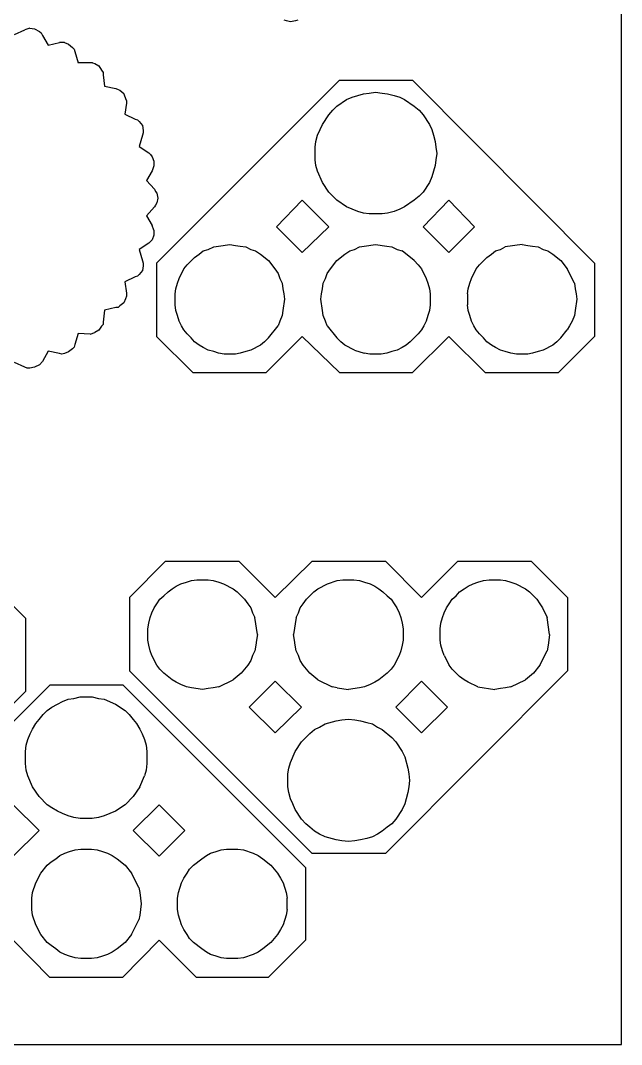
# Model space of a CAD drawing. Extents: x -1891 to 1891, y -1891 to 1891.
# Drawn here: x 1259 to 1891, y -1891 to -814 of the extents above; entities that cross this region are included whole.
import ezdxf

# ---------------------------------------------------------------- set-up
doc = ezdxf.new("R2010")
doc.units = 0
doc.header["$MEASUREMENT"] = 0
doc.layers.get('0').update_dxf_attribs({"linetype": 'CONTINUOUS'})

msp = doc.modelspace()

# ---------------------------------------------------------------- linework, layer by layer
for p, q in [((1891.00968, -1891.00968), (1891.00968, 1891.00968)), ((1538.796348, -814.910232), (1536.256344, -814.063572)), ((1543.029684, -815.756904), (1538.796348, -814.910232)), ((1548.10968, -814.910232), (1543.029684, -815.756904)), ((1550.649684, -814.063572), (1548.10968, -814.910232)), ((1252.623012, -829.303572), (1263.629676, -824.223576)), ((1268.709684, -822.530232), (1263.629676, -824.223576)), ((1268.709684, -822.530232), (1273.78968, -823.376904)), ((1273.78968, -823.376904), (1278.869676, -825.916908)), ((1278.869676, -825.916908), (1280.563008, -827.61024)), ((1280.563008, -827.61024), (1282.256352, -830.150232)), ((1282.256352, -830.150232), (1288.183008, -840.310236)), ((1288.183008, -840.310236), (1300.036344, -837.770232)), ((1305.116352, -837.770232), (1300.036344, -837.770232)), ((1305.116352, -837.770232), (1309.349676, -839.463576)), ((1309.349676, -839.463576), (1313.583012, -842.85024)), ((1313.583012, -842.85024), (1315.276344, -844.543572)), ((1315.276344, -844.543572), (1316.123016, -847.083576)), ((1316.123016, -847.083576), (1319.50968, -858.9369)), ((1334.74968, -858.9369), (1319.50968, -858.9369)), ((1334.74968, -858.9369), (1337.289684, -859.783572)), ((1337.289684, -859.783572), (1341.523008, -862.323576)), ((1341.523008, -862.323576), (1344.063012, -866.5569)), ((1344.063012, -866.5569), (1345.756344, -869.096904)), ((1345.756344, -869.096904), (1345.756344, -871.636908)), ((1345.756344, -871.636908), (1347.449676, -883.490232)), ((1402.091344, -1069.501908), (1594.284676, -877.308576)), ((1594.284676, -877.308576), (1671.331348, -877.308576)), ((1671.331348, -877.308576), (1862.678008, -1069.501908)), ((1347.449676, -883.490232), (1359.303012, -886.030236)), ((1359.303012, -886.030236), (1361.843016, -886.876908)), ((1361.843016, -886.876908), (1363.536348, -887.723568)), ((1363.536348, -887.723568), (1367.769684, -891.110232)), ((1370.309676, -898.730232), (1367.769684, -891.110232)), ((1607.831344, -895.088568), (1619.68468, -891.701904)), ((1619.68468, -891.701904), (1625.611348, -890.855232)), ((1625.611348, -890.855232), (1632.384676, -890.008572)), ((1632.384676, -890.008572), (1639.158016, -890.855232)), ((1639.158016, -890.855232), (1645.084684, -891.701904)), ((1645.084684, -891.701904), (1651.858012, -893.395236)), ((1651.858012, -893.395236), (1657.78468, -895.088568)), ((1370.309676, -901.270236), (1368.616344, -913.123572)), ((1370.309676, -898.730232), (1370.309676, -901.270236)), ((1591.744684, -904.4019), (1601.904676, -897.628572)), ((1601.904676, -897.628572), (1607.831344, -895.088568)), ((1657.78468, -895.088568), (1662.864676, -897.628572)), ((1662.864676, -897.628572), (1673.02468, -904.4019)), ((1368.616344, -913.123572), (1379.623008, -918.203568)), ((1576.504684, -923.875236), (1583.278012, -913.715232)), ((1583.278012, -913.715232), (1587.511348, -908.635236)), ((1587.511348, -908.635236), (1591.744684, -904.4019)), ((1673.02468, -904.4019), (1678.104676, -908.635236)), ((1678.104676, -908.635236), (1682.338012, -913.715232)), ((1682.338012, -913.715232), (1689.111352, -923.875236)), ((1379.623008, -918.203568), (1382.163012, -919.05024)), ((1382.163012, -919.05024), (1383.856344, -920.743572)), ((1383.856344, -920.743572), (1387.243008, -924.976908)), ((1387.243008, -924.976908), (1388.08968, -930.056904)), ((1573.96468, -928.955232), (1576.504684, -923.875236)), ((1689.111352, -923.875236), (1691.651344, -928.955232)), ((1387.243008, -935.1369), (1383.856344, -946.990236)), ((1388.08968, -932.596908), (1387.243008, -935.1369)), ((1388.08968, -930.056904), (1388.08968, -932.596908)), ((1569.731344, -941.65524), (1571.424676, -934.8819)), ((1571.424676, -934.8819), (1573.96468, -928.955232)), ((1691.651344, -928.955232), (1693.344676, -934.8819)), ((1693.344676, -934.8819), (1695.038008, -941.65524)), ((1383.856344, -946.990236), (1394.016348, -953.763576)), ((1568.884684, -947.581908), (1569.731344, -941.65524)), ((1695.038008, -941.65524), (1695.88468, -947.581908)), ((1394.016348, -953.763576), (1395.70968, -955.456908)), ((1395.70968, -955.456908), (1397.403012, -957.9969)), ((1397.403012, -957.9969), (1399.096344, -962.230236)), ((1568.884684, -961.128576), (1568.884684, -947.581908)), ((1695.88468, -947.581908), (1696.731352, -954.355236)), ((1696.731352, -954.355236), (1695.88468, -961.128576)), ((1399.096344, -967.310232), (1397.403012, -972.39024)), ((1399.096344, -962.230236), (1399.096344, -967.310232)), ((1569.731344, -967.055232), (1568.884684, -961.128576)), ((1571.424676, -972.9819), (1569.731344, -967.055232)), ((1695.038008, -967.055232), (1691.651344, -978.908568)), ((1695.88468, -961.128576), (1695.038008, -967.055232)), ((1397.403012, -972.39024), (1391.476344, -982.550232)), ((1576.504684, -984.835236), (1571.424676, -972.9819)), ((1691.651344, -978.908568), (1689.111352, -984.835236)), ((1391.476344, -982.550232), (1399.943016, -991.863576)), ((1583.278012, -994.99524), (1576.504684, -984.835236)), ((1689.111352, -984.835236), (1682.338012, -994.99524)), ((1399.943016, -991.863576), (1400.789676, -994.403568)), ((1400.789676, -994.403568), (1402.483008, -996.0969)), ((1402.483008, -996.0969), (1403.32968, -1001.176908)), ((1591.744684, -1003.4619), (1583.278012, -994.99524)), ((1678.104676, -999.228576), (1673.02468, -1003.4619)), ((1682.338012, -994.99524), (1678.104676, -999.228576)), ((1399.943016, -1010.49024), (1391.476344, -1019.803572)), ((1400.789676, -1008.796908), (1399.943016, -1010.49024)), ((1402.483008, -1006.256904), (1400.789676, -1008.796908)), ((1403.32968, -1001.176908), (1402.483008, -1006.256904)), ((1555.338016, -1003.4619), (1528.24468, -1031.401908)), ((1583.278012, -1031.401908), (1555.338016, -1003.4619)), ((1601.904676, -1010.23524), (1591.744684, -1003.4619)), ((1613.758012, -1015.315236), (1601.904676, -1010.23524)), ((1662.864676, -1010.23524), (1657.78468, -1012.775232)), ((1673.02468, -1003.4619), (1662.864676, -1010.23524)), ((1709.431348, -1003.4619), (1682.338012, -1031.401908)), ((1736.524684, -1031.401908), (1709.431348, -1003.4619)), ((1391.476344, -1019.803572), (1397.403012, -1029.963576)), ((1619.68468, -1017.008568), (1613.758012, -1015.315236)), ((1625.611348, -1017.85524), (1619.68468, -1017.008568)), ((1639.158016, -1017.85524), (1625.611348, -1017.85524)), ((1645.084684, -1017.008568), (1639.158016, -1017.85524)), ((1651.858012, -1015.315236), (1645.084684, -1017.008568)), ((1657.78468, -1012.775232), (1651.858012, -1015.315236)), ((1399.096344, -1035.043572), (1397.403012, -1029.963576)), ((1528.24468, -1031.401908), (1555.338016, -1058.495232)), ((1555.338016, -1058.495232), (1583.278012, -1031.401908)), ((1682.338012, -1031.401908), (1709.431348, -1058.495232)), ((1709.431348, -1058.495232), (1736.524684, -1031.401908)), ((1399.096344, -1040.123568), (1397.403012, -1045.203576)), ((1399.096344, -1035.043572), (1399.096344, -1040.123568)), ((1394.016348, -1048.59024), (1383.856344, -1055.363568)), ((1394.016348, -1048.59024), (1397.403012, -1045.203576)), ((1456.278016, -1055.108568), (1462.204684, -1052.568576)), ((1462.204684, -1052.568576), (1467.28468, -1051.721904)), ((1467.28468, -1051.721904), (1479.138016, -1050.028572)), ((1479.138016, -1050.028572), (1485.064684, -1050.875232)), ((1485.064684, -1050.875232), (1490.14468, -1051.721904)), ((1490.14468, -1051.721904), (1496.071348, -1052.568576)), ((1496.071348, -1052.568576), (1501.151344, -1055.108568)), ((1610.371348, -1055.108568), (1615.451344, -1052.568576)), ((1615.451344, -1052.568576), (1620.531352, -1051.721904)), ((1620.531352, -1051.721904), (1632.384676, -1050.028572)), ((1632.384676, -1050.028572), (1644.238012, -1051.721904)), ((1644.238012, -1051.721904), (1649.318008, -1052.568576)), ((1649.318008, -1052.568576), (1655.244676, -1055.108568)), ((1763.618008, -1055.108568), (1768.698016, -1052.568576)), ((1786.478008, -1050.028572), (1768.698016, -1052.568576)), ((1786.478008, -1050.028572), (1792.404676, -1050.875232)), ((1792.404676, -1050.875232), (1797.484684, -1051.721904)), ((1797.484684, -1051.721904), (1803.411352, -1052.568576)), ((1803.411352, -1052.568576), (1808.491348, -1055.108568)), ((1383.856344, -1055.363568), (1387.243008, -1067.216904)), ((1434.264676, -1071.19524), (1441.884676, -1063.57524)), ((1441.884676, -1063.57524), (1446.964684, -1060.188576)), ((1446.964684, -1060.188576), (1451.198008, -1056.8019)), ((1451.198008, -1056.8019), (1456.278016, -1055.108568)), ((1501.151344, -1055.108568), (1506.231352, -1056.8019)), ((1506.231352, -1056.8019), (1511.311348, -1060.188576)), ((1511.311348, -1060.188576), (1519.778008, -1066.961904)), ((1591.744684, -1066.961904), (1600.211344, -1060.188576)), ((1600.211344, -1060.188576), (1605.291352, -1056.8019)), ((1605.291352, -1056.8019), (1610.371348, -1055.108568)), ((1655.244676, -1055.108568), (1660.324684, -1056.8019)), ((1673.02468, -1066.961904), (1660.324684, -1056.8019)), ((1741.60468, -1071.19524), (1749.22468, -1063.57524)), ((1749.22468, -1063.57524), (1754.304676, -1060.188576)), ((1754.304676, -1060.188576), (1758.538012, -1056.8019)), ((1758.538012, -1056.8019), (1763.618008, -1055.108568)), ((1808.491348, -1055.108568), (1813.571344, -1056.8019)), ((1813.571344, -1056.8019), (1818.651352, -1060.188576)), ((1818.651352, -1060.188576), (1827.118012, -1066.961904)), ((1387.243008, -1067.216904), (1388.08968, -1069.756908)), ((1388.08968, -1072.2969), (1387.243008, -1077.376908)), ((1388.08968, -1069.756908), (1388.08968, -1072.2969)), ((1402.091344, -1069.501908), (1402.091344, -1146.53502)), ((1425.798016, -1085.588568), (1430.878012, -1075.428576)), ((1430.878012, -1075.428576), (1434.264676, -1071.19524)), ((1519.778008, -1066.961904), (1526.551348, -1075.428576)), ((1526.551348, -1075.428576), (1529.938012, -1080.508572)), ((1581.58468, -1080.508572), (1584.971344, -1075.428576)), ((1584.971344, -1075.428576), (1591.744684, -1066.961904)), ((1673.02468, -1066.961904), (1677.258016, -1071.19524)), ((1677.258016, -1071.19524), (1680.64468, -1075.428576)), ((1680.64468, -1075.428576), (1685.724676, -1085.588568)), ((1733.138008, -1085.588568), (1738.218016, -1075.428576)), ((1738.218016, -1075.428576), (1741.60468, -1071.19524)), ((1827.118012, -1066.961904), (1833.891352, -1075.428576)), ((1841.511352, -1090.668576), (1833.891352, -1075.428576)), ((1862.678008, -1069.501908), (1862.678008, -1146.53502)), ((1379.623008, -1084.150236), (1368.616344, -1089.230232)), ((1382.163012, -1083.303576), (1379.623008, -1084.150236)), ((1383.856344, -1081.610232), (1382.163012, -1083.303576)), ((1387.243008, -1077.376908), (1383.856344, -1081.610232)), ((1424.104684, -1090.668576), (1425.798016, -1085.588568)), ((1529.938012, -1080.508572), (1531.631344, -1085.588568)), ((1531.631344, -1085.588568), (1534.171348, -1090.668576)), ((1577.351344, -1090.668576), (1579.891348, -1085.588568)), ((1579.891348, -1085.588568), (1581.58468, -1080.508572)), ((1685.724676, -1085.588568), (1687.418008, -1090.668576)), ((1731.444676, -1090.668576), (1733.138008, -1085.588568)), ((1368.616344, -1089.230232), (1370.309676, -1101.083568)), ((1421.56468, -1101.67524), (1422.411352, -1096.595232)), ((1422.411352, -1096.595232), (1424.104684, -1090.668576)), ((1534.171348, -1090.668576), (1535.018008, -1096.595232)), ((1535.018008, -1096.595232), (1535.86468, -1101.67524)), ((1575.658012, -1101.67524), (1576.504684, -1096.595232)), ((1576.504684, -1096.595232), (1577.351344, -1090.668576)), ((1687.418008, -1090.668576), (1689.111352, -1096.595232)), ((1689.111352, -1096.595232), (1689.958012, -1101.67524)), ((1728.904684, -1101.67524), (1729.751344, -1096.595232)), ((1729.751344, -1096.595232), (1731.444676, -1090.668576)), ((1841.511352, -1090.668576), (1842.358012, -1096.595232)), ((1842.358012, -1096.595232), (1843.204684, -1101.67524)), ((1369.463016, -1107.010236), (1367.769684, -1111.243572)), ((1370.309676, -1104.470232), (1369.463016, -1107.010236)), ((1370.309676, -1101.083568), (1370.309676, -1104.470232)), ((1421.56468, -1113.528576), (1421.56468, -1101.67524)), ((1536.711352, -1107.601908), (1535.018008, -1119.455232)), ((1535.86468, -1101.67524), (1536.711352, -1107.601908)), ((1574.811352, -1107.601908), (1575.658012, -1101.67524)), ((1576.504684, -1119.455232), (1574.811352, -1107.601908)), ((1689.958012, -1101.67524), (1689.958012, -1113.528576)), ((1728.904684, -1101.67524), (1728.904684, -1113.528576)), ((1844.051344, -1107.601908), (1842.358012, -1119.455232)), ((1843.204684, -1101.67524), (1844.051344, -1107.601908)), ((1347.449676, -1118.863572), (1345.756344, -1131.563568)), ((1359.303012, -1116.323568), (1347.449676, -1118.863572)), ((1361.843016, -1116.323568), (1359.303012, -1116.323568)), ((1363.536348, -1114.630236), (1361.843016, -1116.323568)), ((1367.769684, -1111.243572), (1363.536348, -1114.630236)), ((1422.411352, -1119.455232), (1421.56468, -1113.528576)), ((1424.104684, -1124.521692), (1422.411352, -1119.455232)), ((1535.018008, -1119.455232), (1534.171348, -1124.521692)), ((1577.351344, -1124.521692), (1576.504684, -1119.455232)), ((1689.111352, -1119.455232), (1687.418008, -1124.521692)), ((1689.958012, -1113.528576), (1689.111352, -1119.455232)), ((1729.751344, -1119.455232), (1728.904684, -1113.528576)), ((1731.444676, -1124.521692), (1729.751344, -1119.455232)), ((1842.358012, -1119.455232), (1841.511352, -1124.521692)), ((1425.798016, -1130.44836), (1424.104684, -1124.521692)), ((1534.171348, -1124.521692), (1531.631344, -1130.44836)), ((1579.891348, -1130.44836), (1577.351344, -1124.521692)), ((1687.418008, -1124.521692), (1685.724676, -1130.44836)), ((1733.138008, -1130.44836), (1731.444676, -1124.521692)), ((1841.511352, -1124.521692), (1838.971348, -1130.44836)), ((1341.523008, -1140.03024), (1337.289684, -1142.570232)), ((1344.063012, -1135.796904), (1341.523008, -1140.03024)), ((1345.756344, -1134.103572), (1344.063012, -1135.796904)), ((1345.756344, -1131.563568), (1345.756344, -1134.103572)), ((1428.338008, -1135.528356), (1425.798016, -1130.44836)), ((1430.878012, -1139.761692), (1428.338008, -1135.528356)), ((1434.264676, -1143.995028), (1430.878012, -1139.761692)), ((1519.778008, -1148.228352), (1529.938012, -1135.528356)), ((1531.631344, -1130.44836), (1529.938012, -1135.528356)), ((1581.58468, -1135.528356), (1579.891348, -1130.44836)), ((1581.58468, -1135.528356), (1591.744684, -1148.228352)), ((1680.64468, -1139.761692), (1677.258016, -1143.995028)), ((1683.184684, -1135.528356), (1680.64468, -1139.761692)), ((1685.724676, -1130.44836), (1683.184684, -1135.528356)), ((1735.678012, -1135.528356), (1733.138008, -1130.44836)), ((1738.218016, -1139.761692), (1735.678012, -1135.528356)), ((1741.60468, -1143.995028), (1738.218016, -1139.761692)), ((1827.118012, -1148.228352), (1833.891352, -1139.761692)), ((1836.431344, -1135.528356), (1833.891352, -1139.761692)), ((1838.971348, -1130.44836), (1836.431344, -1135.528356)), ((1319.50968, -1143.416904), (1316.123016, -1155.27024)), ((1332.209676, -1144.263576), (1319.50968, -1143.416904)), ((1332.209676, -1144.263576), (1337.289684, -1142.570232)), ((1440.191344, -1184.63502), (1402.091344, -1146.53502)), ((1438.498012, -1148.228352), (1434.264676, -1143.995028)), ((1441.884676, -1152.461688), (1438.498012, -1148.228352)), ((1519.778008, -1148.228352), (1515.544684, -1152.461688)), ((1555.338016, -1146.53502), (1517.238016, -1184.63502)), ((1594.284676, -1184.63502), (1555.338016, -1146.53502)), ((1595.978008, -1152.461688), (1591.744684, -1148.228352)), ((1677.258016, -1143.995028), (1668.791344, -1152.461688)), ((1709.431348, -1146.53502), (1671.331348, -1184.63502)), ((1747.531348, -1184.63502), (1709.431348, -1146.53502)), ((1745.838016, -1148.228352), (1741.60468, -1143.995028)), ((1749.22468, -1152.461688), (1745.838016, -1148.228352)), ((1827.118012, -1148.228352), (1822.884676, -1152.461688)), ((1862.678008, -1146.53502), (1824.578008, -1184.63502)), ((1288.183008, -1162.043568), (1282.256352, -1173.050232)), ((1300.036344, -1164.583572), (1288.183008, -1162.043568)), ((1313.583012, -1159.503576), (1309.349676, -1162.89024)), ((1315.276344, -1157.810232), (1313.583012, -1159.503576)), ((1316.123016, -1155.27024), (1315.276344, -1157.810232)), ((1446.964684, -1155.848352), (1441.884676, -1152.461688)), ((1451.198008, -1158.388356), (1446.964684, -1155.848352)), ((1456.278016, -1160.92836), (1451.198008, -1158.388356)), ((1462.204684, -1162.621692), (1456.278016, -1160.92836)), ((1467.28468, -1164.315024), (1462.204684, -1162.621692)), ((1496.071348, -1162.621692), (1490.14468, -1164.315024)), ((1501.151344, -1160.92836), (1496.071348, -1162.621692)), ((1511.311348, -1155.848352), (1501.151344, -1160.92836)), ((1515.544684, -1152.461688), (1511.311348, -1155.848352)), ((1600.211344, -1155.848352), (1595.978008, -1152.461688)), ((1610.371348, -1160.92836), (1600.211344, -1155.848352)), ((1610.371348, -1160.92836), (1620.531352, -1164.315024)), ((1649.318008, -1162.621692), (1644.238012, -1164.315024)), ((1655.244676, -1160.92836), (1649.318008, -1162.621692)), ((1660.324684, -1158.388356), (1655.244676, -1160.92836)), ((1664.558008, -1155.848352), (1660.324684, -1158.388356)), ((1668.791344, -1152.461688), (1664.558008, -1155.848352)), ((1754.304676, -1155.848352), (1749.22468, -1152.461688)), ((1758.538012, -1158.388356), (1754.304676, -1155.848352)), ((1763.618008, -1160.92836), (1758.538012, -1158.388356)), ((1768.698016, -1162.621692), (1763.618008, -1160.92836)), ((1774.624684, -1164.315024), (1768.698016, -1162.621692)), ((1803.411352, -1162.621692), (1797.484684, -1164.315024)), ((1808.491348, -1160.92836), (1803.411352, -1162.621692)), ((1818.651352, -1155.848352), (1808.491348, -1160.92836)), ((1822.884676, -1152.461688), (1818.651352, -1155.848352)), ((1278.869676, -1176.436908), (1282.256352, -1173.050232)), ((1302.576348, -1165.430232), (1300.036344, -1164.583572)), ((1305.116352, -1164.583572), (1302.576348, -1165.430232)), ((1309.349676, -1162.89024), (1305.116352, -1164.583572)), ((1473.211348, -1165.161696), (1467.28468, -1164.315024)), ((1485.064684, -1165.161696), (1473.211348, -1165.161696)), ((1490.14468, -1164.315024), (1485.064684, -1165.161696)), ((1626.458008, -1165.161696), (1620.531352, -1164.315024)), ((1638.311344, -1165.161696), (1626.458008, -1165.161696)), ((1644.238012, -1164.315024), (1638.311344, -1165.161696)), ((1780.551352, -1165.161696), (1774.624684, -1164.315024)), ((1792.404676, -1165.161696), (1780.551352, -1165.161696)), ((1797.484684, -1164.315024), (1792.404676, -1165.161696)), ((1263.629676, -1178.9769), (1252.623012, -1173.896904)), ((1266.16968, -1179.823572), (1263.629676, -1178.9769)), ((1268.709684, -1179.823572), (1266.16968, -1179.823572)), ((1273.78968, -1178.9769), (1268.709684, -1179.823572)), ((1278.869676, -1176.436908), (1273.78968, -1178.9769)), ((1440.191344, -1184.63502), (1517.238016, -1184.63502)), ((1594.284676, -1184.63502), (1671.331348, -1184.63502)), ((1747.531348, -1184.63502), (1824.578008, -1184.63502)), ((1373.466344, -1421.11002), (1411.566344, -1383.01002)), ((1411.566344, -1383.01002), (1488.613016, -1383.01002)), ((1488.613016, -1383.01002), (1526.713016, -1421.11002)), ((1526.713016, -1421.11002), (1565.659676, -1383.01002)), ((1565.659676, -1383.01002), (1642.706348, -1383.01002)), ((1642.706348, -1383.01002), (1680.806348, -1421.11002)), ((1680.806348, -1421.11002), (1718.906348, -1383.01002)), ((1718.906348, -1383.01002), (1795.953008, -1383.01002)), ((1795.953008, -1383.01002), (1834.053008, -1421.11002)), ((1226.053844, -1404.76002), (1264.153844, -1442.86002)), ((1418.339684, -1411.796688), (1422.573008, -1409.256696)), ((1422.573008, -1409.256696), (1427.653016, -1406.716692)), ((1427.653016, -1406.716692), (1433.579684, -1405.02336)), ((1433.579684, -1405.02336), (1438.65968, -1403.330028)), ((1438.65968, -1403.330028), (1444.586348, -1402.483356)), ((1444.586348, -1402.483356), (1456.439684, -1402.483356)), ((1456.439684, -1402.483356), (1461.51968, -1403.330028)), ((1461.51968, -1403.330028), (1467.446348, -1405.02336)), ((1467.446348, -1405.02336), (1472.526344, -1406.716692)), ((1472.526344, -1406.716692), (1482.686348, -1411.796688)), ((1571.586344, -1411.796688), (1581.746348, -1406.716692)), ((1581.746348, -1406.716692), (1591.906352, -1403.330028)), ((1591.906352, -1403.330028), (1597.833008, -1402.483356)), ((1597.833008, -1402.483356), (1609.686344, -1402.483356)), ((1609.686344, -1402.483356), (1615.613012, -1403.330028)), ((1615.613012, -1403.330028), (1620.693008, -1405.02336)), ((1620.693008, -1405.02336), (1626.619676, -1406.716692)), ((1626.619676, -1406.716692), (1631.699684, -1409.256696)), ((1631.699684, -1409.256696), (1635.933008, -1411.796688)), ((1725.679676, -1411.796688), (1729.913012, -1409.256696)), ((1729.913012, -1409.256696), (1734.993008, -1406.716692)), ((1734.993008, -1406.716692), (1740.073016, -1405.02336)), ((1740.073016, -1405.02336), (1745.999684, -1403.330028)), ((1745.999684, -1403.330028), (1751.926352, -1402.483356)), ((1751.926352, -1402.483356), (1763.779676, -1402.483356)), ((1763.779676, -1402.483356), (1768.859684, -1403.330028)), ((1768.859684, -1403.330028), (1774.786352, -1405.02336)), ((1774.786352, -1405.02336), (1779.866348, -1406.716692)), ((1779.866348, -1406.716692), (1790.026352, -1411.796688)), ((1405.639676, -1422.803352), (1409.873012, -1419.416688)), ((1409.873012, -1419.416688), (1414.106348, -1415.183352)), ((1414.106348, -1415.183352), (1418.339684, -1411.796688)), ((1482.686348, -1411.796688), (1486.919684, -1415.183352)), ((1486.919684, -1415.183352), (1494.539684, -1422.803352)), ((1559.733008, -1422.803352), (1567.353008, -1415.183352)), ((1567.353008, -1415.183352), (1571.586344, -1411.796688)), ((1635.933008, -1411.796688), (1640.166344, -1415.183352)), ((1640.166344, -1415.183352), (1644.39968, -1419.416688)), ((1644.39968, -1419.416688), (1648.633016, -1422.803352)), ((1712.97968, -1422.803352), (1717.213016, -1419.416688)), ((1717.213016, -1419.416688), (1720.59968, -1415.183352)), ((1720.59968, -1415.183352), (1725.679676, -1411.796688)), ((1790.026352, -1411.796688), (1794.259676, -1415.183352)), ((1794.259676, -1415.183352), (1801.879676, -1422.803352)), ((1373.466344, -1421.11002), (1373.466344, -1498.156692)), ((1399.713008, -1432.116696), (1402.253012, -1427.88336)), ((1402.253012, -1427.88336), (1405.639676, -1422.803352)), ((1494.539684, -1422.803352), (1497.926348, -1427.88336)), ((1497.926348, -1427.88336), (1501.313012, -1432.116696)), ((1552.95968, -1432.116696), (1556.346344, -1427.88336)), ((1556.346344, -1427.88336), (1559.733008, -1422.803352)), ((1648.633016, -1422.803352), (1652.01968, -1427.88336)), ((1652.01968, -1427.88336), (1654.559684, -1432.116696)), ((1707.053012, -1432.116696), (1709.593016, -1427.88336)), ((1709.593016, -1427.88336), (1712.97968, -1422.803352)), ((1801.879676, -1422.803352), (1805.266352, -1427.88336)), ((1805.266352, -1427.88336), (1807.806344, -1432.116696)), ((1834.053008, -1421.11002), (1834.053008, -1498.156692)), ((1393.786352, -1448.203356), (1395.479684, -1442.276688)), ((1395.479684, -1442.276688), (1397.173016, -1437.196692)), ((1397.173016, -1437.196692), (1399.713008, -1432.116696)), ((1501.313012, -1432.116696), (1503.006344, -1437.196692)), ((1503.006344, -1437.196692), (1505.546348, -1442.276688)), ((1508.086352, -1460.056692), (1505.546348, -1442.276688)), ((1548.726344, -1442.276688), (1546.186352, -1460.056692)), ((1548.726344, -1442.276688), (1551.266348, -1437.196692)), ((1551.266348, -1437.196692), (1552.95968, -1432.116696)), ((1654.559684, -1432.116696), (1657.099676, -1437.196692)), ((1657.099676, -1437.196692), (1658.793008, -1442.276688)), ((1658.793008, -1442.276688), (1660.486352, -1448.203356)), ((1701.126344, -1448.203356), (1702.819676, -1442.276688)), ((1702.819676, -1442.276688), (1704.513008, -1437.196692)), ((1704.513008, -1437.196692), (1707.053012, -1432.116696)), ((1807.806344, -1432.116696), (1812.886352, -1442.276688)), ((1815.426344, -1460.056692), (1812.886352, -1442.276688)), ((1264.153844, -1442.86002), (1264.153844, -1519.906692)), ((1392.93968, -1454.130024), (1393.786352, -1448.203356)), ((1660.486352, -1448.203356), (1661.333012, -1454.130024)), ((1700.279684, -1454.130024), (1701.126344, -1448.203356)), ((1392.93968, -1465.98336), (1392.93968, -1454.130024)), ((1508.086352, -1460.056692), (1507.23968, -1465.98336)), ((1547.033012, -1465.98336), (1546.186352, -1460.056692)), ((1661.333012, -1454.130024), (1661.333012, -1465.98336)), ((1700.279684, -1465.98336), (1700.279684, -1454.130024)), ((1815.426344, -1460.056692), (1814.579684, -1465.98336)), ((1393.786352, -1471.063356), (1392.93968, -1465.98336)), ((1395.479684, -1476.990024), (1393.786352, -1471.063356)), ((1506.393008, -1471.063356), (1505.546348, -1476.990024)), ((1507.23968, -1465.98336), (1506.393008, -1471.063356)), ((1547.879684, -1471.063356), (1547.033012, -1465.98336)), ((1548.726344, -1476.990024), (1547.879684, -1471.063356)), ((1660.486352, -1471.063356), (1658.793008, -1476.990024)), ((1661.333012, -1465.98336), (1660.486352, -1471.063356)), ((1701.126344, -1471.063356), (1700.279684, -1465.98336)), ((1702.819676, -1476.990024), (1701.126344, -1471.063356)), ((1813.733012, -1471.063356), (1812.886352, -1476.990024)), ((1814.579684, -1465.98336), (1813.733012, -1471.063356)), ((1397.173016, -1482.07002), (1395.479684, -1476.990024)), ((1402.253012, -1492.230024), (1397.173016, -1482.07002)), ((1503.006344, -1482.07002), (1501.313012, -1487.150028)), ((1505.546348, -1476.990024), (1503.006344, -1482.07002)), ((1551.266348, -1482.07002), (1548.726344, -1476.990024)), ((1552.95968, -1487.150028), (1551.266348, -1482.07002)), ((1657.099676, -1482.07002), (1652.01968, -1492.230024)), ((1658.793008, -1476.990024), (1657.099676, -1482.07002)), ((1704.513008, -1482.07002), (1702.819676, -1476.990024)), ((1704.513008, -1482.07002), (1709.593016, -1492.230024)), ((1805.266352, -1492.230024), (1812.886352, -1476.990024)), ((1405.639676, -1496.46336), (1402.253012, -1492.230024)), ((1497.926348, -1492.230024), (1491.153008, -1500.696696)), ((1501.313012, -1487.150028), (1497.926348, -1492.230024)), ((1556.346344, -1492.230024), (1552.95968, -1487.150028)), ((1563.119684, -1500.696696), (1556.346344, -1492.230024)), ((1652.01968, -1492.230024), (1648.633016, -1496.46336)), ((1712.97968, -1496.46336), (1709.593016, -1492.230024)), ((1805.266352, -1492.230024), (1798.493012, -1500.696696)), ((1373.466344, -1498.156692), (1565.659676, -1690.350024)), ((1409.873012, -1500.696696), (1405.639676, -1496.46336)), ((1418.339684, -1507.470024), (1409.873012, -1500.696696)), ((1491.153008, -1500.696696), (1482.686348, -1507.470024)), ((1571.586344, -1507.470024), (1563.119684, -1500.696696)), ((1644.39968, -1500.696696), (1635.933008, -1507.470024)), ((1834.053008, -1498.156692), (1642.706348, -1690.350024)), ((1648.633016, -1496.46336), (1644.39968, -1500.696696)), ((1720.59968, -1504.08336), (1712.97968, -1496.46336)), ((1725.679676, -1507.470024), (1720.59968, -1504.08336)), ((1798.493012, -1500.696696), (1790.026352, -1507.470024)), ((1290.366344, -1512.756692), (1135.426352, -1666.850024)), ((1290.366344, -1512.756692), (1366.566344, -1512.756692)), ((1366.566344, -1512.756692), (1558.759676, -1704.950024)), ((1422.573008, -1510.010028), (1418.339684, -1507.470024)), ((1427.653016, -1512.55002), (1422.573008, -1510.010028)), ((1433.579684, -1515.090024), (1427.653016, -1512.55002)), ((1438.65968, -1515.936696), (1433.579684, -1515.090024)), ((1450.513016, -1517.630028), (1438.65968, -1515.936696)), ((1456.439684, -1516.783356), (1450.513016, -1517.630028)), ((1461.51968, -1515.936696), (1456.439684, -1516.783356)), ((1467.446348, -1515.090024), (1461.51968, -1515.936696)), ((1467.446348, -1515.090024), (1482.686348, -1507.470024)), ((1526.713016, -1509.163356), (1499.61968, -1536.256692)), ((1554.653012, -1536.256692), (1526.713016, -1509.163356)), ((1571.586344, -1507.470024), (1586.826344, -1515.090024)), ((1591.906352, -1515.936696), (1586.826344, -1515.090024)), ((1591.906352, -1515.936696), (1603.759676, -1517.630028)), ((1615.613012, -1515.936696), (1603.759676, -1517.630028)), ((1620.693008, -1515.090024), (1615.613012, -1515.936696)), ((1626.619676, -1512.55002), (1620.693008, -1515.090024)), ((1631.699684, -1510.010028), (1626.619676, -1512.55002)), ((1635.933008, -1507.470024), (1631.699684, -1510.010028)), ((1680.806348, -1509.163356), (1653.713012, -1536.256692)), ((1707.899684, -1536.256692), (1680.806348, -1509.163356)), ((1729.913012, -1510.010028), (1725.679676, -1507.470024)), ((1740.073016, -1515.090024), (1729.913012, -1510.010028)), ((1740.073016, -1515.090024), (1757.853008, -1517.630028)), ((1763.779676, -1516.783356), (1757.853008, -1517.630028)), ((1768.859684, -1515.936696), (1763.779676, -1516.783356)), ((1774.786352, -1515.090024), (1768.859684, -1515.936696)), ((1774.786352, -1515.090024), (1790.026352, -1507.470024)), ((1264.153844, -1519.906692), (1226.053844, -1558.006692)), ((1303.066352, -1530.536696), (1308.993008, -1527.996692)), ((1308.993008, -1527.996692), (1314.919676, -1527.15002)), ((1314.919676, -1527.15002), (1321.693016, -1525.456688)), ((1321.693016, -1525.456688), (1334.393012, -1525.456688)), ((1334.393012, -1525.456688), (1341.166352, -1527.15002)), ((1341.166352, -1527.15002), (1347.093008, -1527.996692)), ((1347.093008, -1527.996692), (1358.946344, -1533.076688)), ((1286.97968, -1539.850028), (1292.059676, -1536.463352)), ((1292.059676, -1536.463352), (1297.986344, -1533.076688)), ((1297.986344, -1533.076688), (1303.066352, -1530.536696)), ((1358.946344, -1533.076688), (1369.106348, -1539.850028)), ((1499.61968, -1536.256692), (1526.713016, -1563.350028)), ((1526.713016, -1563.350028), (1554.653012, -1536.256692)), ((1653.713012, -1536.256692), (1680.806348, -1563.350028)), ((1680.806348, -1563.350028), (1707.899684, -1536.256692)), ((1275.126344, -1553.396696), (1278.513008, -1549.16336)), ((1278.513008, -1549.16336), (1282.746344, -1544.083352)), ((1282.746344, -1544.083352), (1286.97968, -1539.850028)), ((1369.106348, -1539.850028), (1373.339684, -1544.083352)), ((1373.339684, -1544.083352), (1377.573008, -1549.16336)), ((1377.573008, -1549.16336), (1380.959684, -1553.396696)), ((1591.05968, -1550.65002), (1596.986348, -1549.80336)), ((1596.986348, -1549.80336), (1603.759676, -1548.956688)), ((1603.759676, -1548.956688), (1610.533016, -1549.80336)), ((1610.533016, -1549.80336), (1616.459684, -1550.65002)), ((1269.199676, -1564.40336), (1271.73968, -1559.323352)), ((1271.73968, -1559.323352), (1275.126344, -1553.396696)), ((1380.959684, -1553.396696), (1384.346348, -1559.323352)), ((1384.346348, -1559.323352), (1386.886352, -1564.40336)), ((1563.119684, -1564.196688), (1568.19968, -1559.963352)), ((1568.19968, -1559.963352), (1573.279676, -1557.42336)), ((1573.279676, -1557.42336), (1579.206344, -1554.036696)), ((1579.206344, -1554.036696), (1591.05968, -1550.65002)), ((1616.459684, -1550.65002), (1623.233012, -1552.343352)), ((1623.233012, -1552.343352), (1629.15968, -1554.036696)), ((1629.15968, -1554.036696), (1634.239676, -1557.42336)), ((1634.239676, -1557.42336), (1639.319684, -1559.963352)), ((1639.319684, -1559.963352), (1649.479676, -1568.430024)), ((1264.966352, -1576.256696), (1266.659684, -1570.330028)), ((1266.659684, -1570.330028), (1269.199676, -1564.40336)), ((1386.886352, -1564.40336), (1389.426344, -1570.330028)), ((1389.426344, -1570.330028), (1391.119676, -1576.256696)), ((1554.653012, -1572.66336), (1563.119684, -1564.196688)), ((1649.479676, -1568.430024), (1653.713012, -1572.66336)), ((1264.11968, -1583.030024), (1264.966352, -1576.256696)), ((1391.119676, -1576.256696), (1391.966348, -1583.030024)), ((1547.879684, -1582.823352), (1554.653012, -1572.66336)), ((1653.713012, -1572.66336), (1660.486352, -1582.823352)), ((1264.11968, -1595.73002), (1264.11968, -1583.030024)), ((1391.966348, -1583.030024), (1391.966348, -1595.73002)), ((1542.799676, -1594.676688), (1547.879684, -1582.823352)), ((1660.486352, -1582.823352), (1663.026344, -1588.75002)), ((1663.026344, -1588.75002), (1666.413008, -1600.603356)), ((1264.966352, -1602.50336), (1264.11968, -1595.73002)), ((1266.659684, -1608.430028), (1264.966352, -1602.50336)), ((1391.119676, -1602.50336), (1389.426344, -1608.430028)), ((1391.966348, -1595.73002), (1391.119676, -1602.50336)), ((1540.259684, -1606.530024), (1541.106344, -1600.603356)), ((1541.106344, -1600.603356), (1542.799676, -1594.676688)), ((1666.413008, -1600.603356), (1667.25968, -1606.530024)), ((1271.73968, -1620.283352), (1266.659684, -1608.430028)), ((1384.346348, -1620.283352), (1389.426344, -1608.430028)), ((1540.259684, -1620.076692), (1540.259684, -1606.530024)), ((1667.25968, -1606.530024), (1668.106352, -1613.303352)), ((1668.106352, -1613.303352), (1667.25968, -1620.076692)), ((1278.513008, -1630.443356), (1271.73968, -1620.283352)), ((1384.346348, -1620.283352), (1377.573008, -1630.443356)), ((1541.106344, -1626.00336), (1540.259684, -1620.076692)), ((1667.25968, -1620.076692), (1666.413008, -1626.00336)), ((1286.97968, -1638.910028), (1278.513008, -1630.443356)), ((1377.573008, -1630.443356), (1369.106348, -1638.910028)), ((1542.799676, -1632.776688), (1541.106344, -1626.00336)), ((1545.33968, -1637.856696), (1542.799676, -1632.776688)), ((1664.719676, -1632.776688), (1663.026344, -1637.856696)), ((1666.413008, -1626.00336), (1664.719676, -1632.776688)), ((1278.513008, -1666.003352), (1251.419684, -1638.910028)), ((1292.059676, -1642.296692), (1286.97968, -1638.910028)), ((1297.986344, -1645.683356), (1292.059676, -1642.296692)), ((1303.066352, -1648.22336), (1297.986344, -1645.683356)), ((1358.946344, -1645.683356), (1347.093008, -1650.763352)), ((1369.106348, -1638.910028), (1358.946344, -1645.683356)), ((1404.666344, -1638.910028), (1377.573008, -1666.003352)), ((1431.75968, -1666.003352), (1404.666344, -1638.910028)), ((1547.879684, -1643.783352), (1545.33968, -1637.856696)), ((1554.653012, -1653.943356), (1547.879684, -1643.783352)), ((1660.486352, -1643.783352), (1653.713012, -1653.943356)), ((1663.026344, -1637.856696), (1660.486352, -1643.783352)), ((1308.993008, -1650.763352), (1303.066352, -1648.22336)), ((1314.919676, -1652.456696), (1308.993008, -1650.763352)), ((1321.693016, -1653.303356), (1314.919676, -1652.456696)), ((1334.393012, -1653.303356), (1321.693016, -1653.303356)), ((1341.166352, -1652.456696), (1334.393012, -1653.303356)), ((1347.093008, -1650.763352), (1341.166352, -1652.456696)), ((1558.886348, -1659.023352), (1554.653012, -1653.943356)), ((1653.713012, -1653.943356), (1649.479676, -1659.023352)), ((1251.419684, -1693.096688), (1278.513008, -1666.003352)), ((1377.573008, -1666.003352), (1404.666344, -1693.096688)), ((1404.666344, -1693.096688), (1431.75968, -1666.003352)), ((1563.119684, -1662.410028), (1558.886348, -1659.023352)), ((1568.19968, -1666.643352), (1563.119684, -1662.410028)), ((1573.279676, -1670.030028), (1568.19968, -1666.643352)), ((1639.319684, -1666.643352), (1634.239676, -1670.030028)), ((1644.39968, -1662.410028), (1639.319684, -1666.643352)), ((1649.479676, -1659.023352), (1644.39968, -1662.410028)), ((1579.206344, -1672.57002), (1573.279676, -1670.030028)), ((1591.05968, -1675.956696), (1579.206344, -1672.57002)), ((1596.986348, -1676.803356), (1591.05968, -1675.956696)), ((1603.759676, -1677.650028), (1596.986348, -1676.803356)), ((1610.533016, -1676.803356), (1603.759676, -1677.650028)), ((1616.459684, -1675.956696), (1610.533016, -1676.803356)), ((1623.233012, -1674.263352), (1616.459684, -1675.956696)), ((1629.15968, -1672.57002), (1623.233012, -1674.263352)), ((1634.239676, -1670.030028), (1629.15968, -1672.57002)), ((1300.526348, -1692.250028), (1305.606344, -1689.710024)), ((1305.606344, -1689.710024), (1310.686352, -1688.016692)), ((1310.686352, -1688.016692), (1316.613008, -1686.32336)), ((1316.613008, -1686.32336), (1322.539676, -1685.476688)), ((1322.539676, -1685.476688), (1333.546352, -1685.476688)), ((1333.546352, -1685.476688), (1339.473008, -1686.32336)), ((1339.473008, -1686.32336), (1345.399676, -1688.016692)), ((1345.399676, -1688.016692), (1350.479684, -1689.710024)), ((1350.479684, -1689.710024), (1355.55968, -1692.250028)), ((1454.61968, -1692.250028), (1458.853016, -1689.710024)), ((1458.853016, -1689.710024), (1464.779684, -1688.016692)), ((1464.779684, -1688.016692), (1469.85968, -1686.32336)), ((1469.85968, -1686.32336), (1475.786348, -1685.476688)), ((1475.786348, -1685.476688), (1487.639684, -1685.476688)), ((1487.639684, -1685.476688), (1493.566352, -1686.32336)), ((1493.566352, -1686.32336), (1503.726344, -1689.710024)), ((1503.726344, -1689.710024), (1508.806352, -1692.250028)), ((1286.97968, -1702.41002), (1291.213016, -1699.023356)), ((1291.213016, -1699.023356), (1296.293012, -1695.636692)), ((1296.293012, -1695.636692), (1300.526348, -1692.250028)), ((1355.55968, -1692.250028), (1360.639676, -1695.636692)), ((1360.639676, -1695.636692), (1369.106348, -1702.41002)), ((1441.073012, -1702.41002), (1449.539684, -1695.636692)), ((1449.539684, -1695.636692), (1454.61968, -1692.250028)), ((1508.806352, -1692.250028), (1513.886348, -1695.636692)), ((1513.886348, -1695.636692), (1522.353008, -1702.41002)), ((1642.706348, -1690.350024), (1565.659676, -1690.350024)), ((1275.126344, -1721.036696), (1280.206352, -1710.876692)), ((1280.206352, -1710.876692), (1286.97968, -1702.41002)), ((1369.106348, -1702.41002), (1375.879676, -1710.876692)), ((1383.499676, -1726.116692), (1375.879676, -1710.876692)), ((1430.913008, -1715.956688), (1434.299684, -1710.876692)), ((1434.299684, -1710.876692), (1436.839676, -1706.643356)), ((1436.839676, -1706.643356), (1441.073012, -1702.41002)), ((1522.353008, -1702.41002), (1529.126348, -1710.876692)), ((1529.126348, -1710.876692), (1532.513012, -1715.956688)), ((1558.759676, -1704.950024), (1558.759676, -1781.150024)), ((1271.73968, -1731.196688), (1275.126344, -1721.036696)), ((1424.986352, -1731.196688), (1428.373016, -1721.036696)), ((1428.373016, -1721.036696), (1430.913008, -1715.956688)), ((1532.513012, -1715.956688), (1535.053016, -1721.036696)), ((1535.053016, -1721.036696), (1538.43968, -1731.196688)), ((1270.893008, -1737.123356), (1271.73968, -1731.196688)), ((1383.499676, -1726.116692), (1384.346348, -1731.196688)), ((1384.346348, -1731.196688), (1386.03968, -1743.050024)), ((1424.13968, -1737.123356), (1424.986352, -1731.196688)), ((1538.43968, -1731.196688), (1539.286352, -1737.123356)), ((1270.893008, -1748.976692), (1270.893008, -1737.123356)), ((1386.03968, -1743.050024), (1384.346348, -1754.90336)), ((1424.13968, -1748.976692), (1424.13968, -1737.123356)), ((1539.286352, -1748.976692), (1539.286352, -1737.123356)), ((1271.73968, -1754.90336), (1270.893008, -1748.976692)), ((1424.986352, -1754.90336), (1424.13968, -1748.976692)), ((1539.286352, -1748.976692), (1538.43968, -1754.90336)), ((1275.126344, -1765.063352), (1271.73968, -1754.90336)), ((1280.206352, -1775.223356), (1275.126344, -1765.063352)), ((1375.879676, -1775.223356), (1383.499676, -1759.983356)), ((1384.346348, -1754.90336), (1383.499676, -1759.983356)), ((1428.373016, -1765.063352), (1424.986352, -1754.90336)), ((1430.913008, -1770.14336), (1428.373016, -1765.063352)), ((1535.053016, -1765.063352), (1532.513012, -1770.14336)), ((1538.43968, -1754.90336), (1535.053016, -1765.063352)), ((1286.97968, -1783.690028), (1280.206352, -1775.223356)), ((1375.879676, -1775.223356), (1369.106348, -1783.690028)), ((1434.299684, -1775.223356), (1430.913008, -1770.14336)), ((1436.839676, -1779.456692), (1434.299684, -1775.223356)), ((1529.126348, -1775.223356), (1522.353008, -1783.690028)), ((1532.513012, -1770.14336), (1529.126348, -1775.223356)), ((1289.519684, -1820.096696), (1251.419684, -1781.150024)), ((1291.213016, -1787.076692), (1286.97968, -1783.690028)), ((1369.106348, -1783.690028), (1360.639676, -1790.463356)), ((1404.666344, -1781.150024), (1366.566344, -1820.096696)), ((1443.613016, -1820.096696), (1404.666344, -1781.150024)), ((1441.073012, -1783.690028), (1436.839676, -1779.456692)), ((1449.539684, -1790.463356), (1441.073012, -1783.690028)), ((1522.353008, -1783.690028), (1513.886348, -1790.463356)), ((1558.759676, -1781.150024), (1519.813016, -1820.096696)), ((1296.293012, -1790.463356), (1291.213016, -1787.076692)), ((1300.526348, -1793.85002), (1296.293012, -1790.463356)), ((1305.606344, -1796.390024), (1300.526348, -1793.85002)), ((1310.686352, -1798.083356), (1305.606344, -1796.390024)), ((1350.479684, -1796.390024), (1345.399676, -1798.083356)), ((1355.55968, -1793.85002), (1350.479684, -1796.390024)), ((1360.639676, -1790.463356), (1355.55968, -1793.85002)), ((1454.61968, -1793.85002), (1449.539684, -1790.463356)), ((1458.853016, -1796.390024), (1454.61968, -1793.85002)), ((1464.779684, -1798.083356), (1458.853016, -1796.390024)), ((1503.726344, -1796.390024), (1493.566352, -1799.776688)), ((1508.806352, -1793.85002), (1503.726344, -1796.390024)), ((1513.886348, -1790.463356), (1508.806352, -1793.85002)), ((1316.613008, -1799.776688), (1310.686352, -1798.083356)), ((1322.539676, -1800.62336), (1316.613008, -1799.776688)), ((1333.546352, -1800.62336), (1322.539676, -1800.62336)), ((1339.473008, -1799.776688), (1333.546352, -1800.62336)), ((1345.399676, -1798.083356), (1339.473008, -1799.776688)), ((1469.85968, -1799.776688), (1464.779684, -1798.083356)), ((1475.786348, -1800.62336), (1469.85968, -1799.776688)), ((1487.639684, -1800.62336), (1475.786348, -1800.62336)), ((1493.566352, -1799.776688), (1487.639684, -1800.62336)), ((1289.519684, -1820.096696), (1366.566344, -1820.096696)), ((1443.613016, -1820.096696), (1519.813016, -1820.096696)), ((-1891.00968, -1891.00968), (1891.00968, -1891.00968))]:
    msp.add_line(p, q)

doc.saveas('drawing.dxf')
